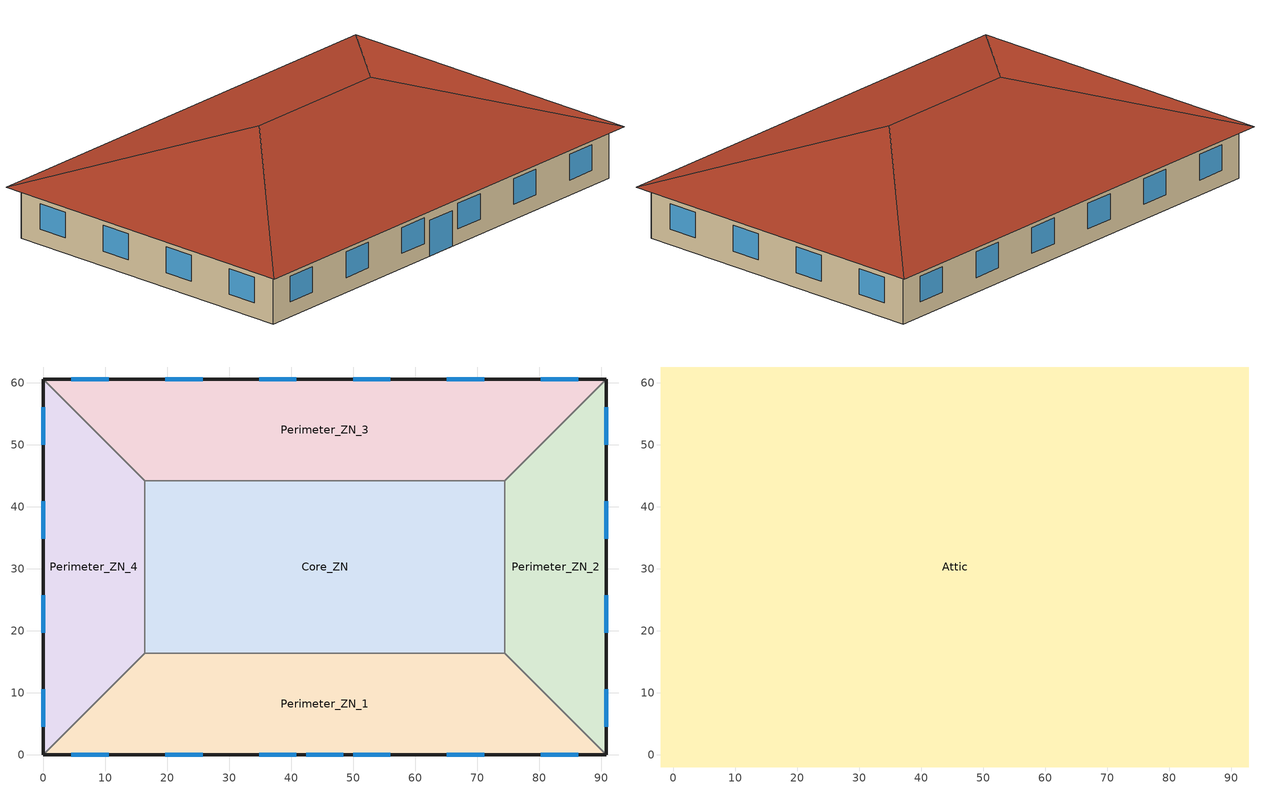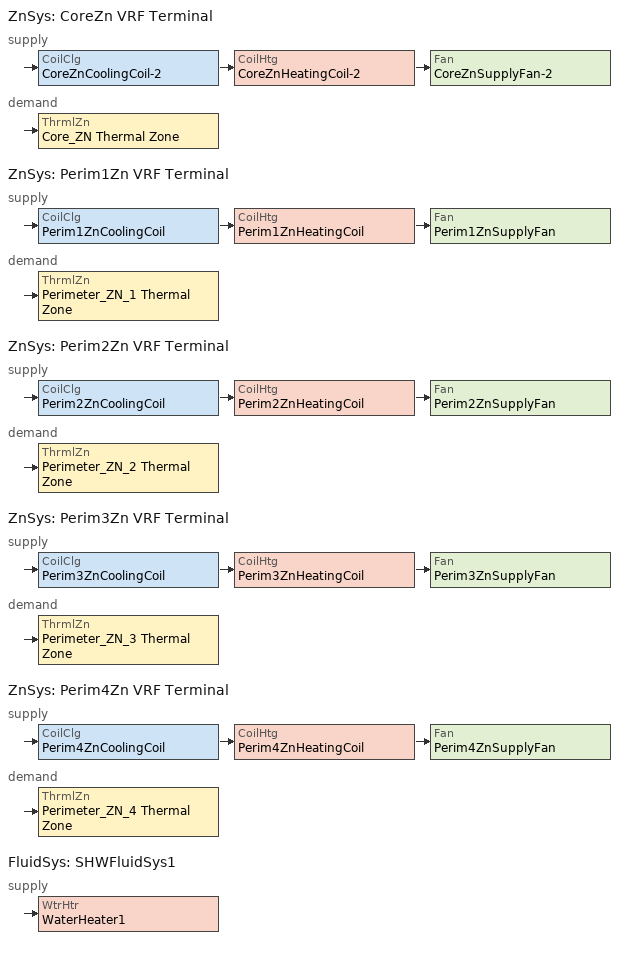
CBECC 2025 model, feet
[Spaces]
Perimeter_ZN_1
 floor ground (Base_CZ12-SlabOnOrBelowGradeF073): 74.44,16.4 90.85,0 0,0 16.4,16.4 z0
 wall outside (Base_CZ12-NonresMetalFrameWallU062): 0,0 90.85,0 z0:10.01
 wall to Perimeter_ZN_2 (NACM_Interior Wall): 90.85,0 74.44,16.4 z0:10.01
 wall to Core_ZN (NACM_Interior Wall): 74.44,16.4 16.4,16.4 z0:10.01
 wall to Perimeter_ZN_4 (NACM_Interior Wall): 16.4,16.4 0,0 z0:10.01
 window (Base_AllCZ_FixedWindowU36): 4.56,0 10.56,0 / 65.12,0 71.13,0 / 50,0 56,0 / 80.28,0 86.29,0 / 19.72,0 25.72,0 / 34.84,0 40.85,0 z2.95:7.95; 42.42,0 48.43,0 z0:7
Perimeter_ZN_2
 floor ground (Base_CZ12-SlabOnOrBelowGradeF073): 90.85,60.56 90.85,0 74.44,16.4 74.44,44.16 z0
 wall outside (Base_CZ12-NonresMetalFrameWallU062): 90.85,0 90.85,60.56 z0:10.01
 wall to Perimeter_ZN_3 (NACM_Interior Wall): 90.85,60.56 74.44,44.16 z0:10.01
 wall to Core_ZN (NACM_Interior Wall): 74.44,44.16 74.44,16.4 z0:10.01
 window (Base_AllCZ_FixedWindowU36): 90.85,34.84 90.85,40.85 / 90.85,50 90.85,56 / 90.85,19.72 90.85,25.72 / 90.85,4.56 90.85,10.56 z2.95:7.95
Core_ZN
 floor ground (Base_CZ12-SlabOnOrBelowGradeF073): 74.44,44.16 74.44,16.4 16.4,16.4 16.4,44.16 z0
 wall to Perimeter_ZN_3 (NACM_Interior Wall): 74.44,44.16 16.4,44.16 z0:10.01
 wall to Perimeter_ZN_4 (NACM_Interior Wall): 16.4,44.16 16.4,16.4 z0:10.01
Perimeter_ZN_3
 floor ground (Base_CZ12-SlabOnOrBelowGradeF073): 90.85,60.56 74.44,44.16 16.4,44.16 0,60.56 z0
 wall outside (Base_CZ12-NonresMetalFrameWallU062): 90.85,60.56 0,60.56 z0:10.01
 wall to Perimeter_ZN_4 (NACM_Interior Wall): 0,60.56 16.4,44.16 z0:10.01
 window (Base_AllCZ_FixedWindowU36): 25.72,60.56 19.72,60.56 / 71.13,60.56 65.12,60.56 / 86.29,60.56 80.28,60.56 / 10.56,60.56 4.56,60.56 / 56,60.56 50,60.56 / 40.85,60.56 34.84,60.56 z2.95:7.95
Perimeter_ZN_4
 floor ground (Base_CZ12-SlabOnOrBelowGradeF073): 0,60.56 16.4,44.16 16.4,16.4 0,0 z0
 wall outside (Base_CZ12-NonresMetalFrameWallU062): 0,60.56 0,0 z0:10.01
 window (Base_AllCZ_FixedWindowU36): 0,56 0,50 / 0,40.85 0,34.84 / 0,10.56 0,4.56 / 0,25.72 0,19.72 z2.95:7.95
Attic
 floor outside (Base_CZ12-NonresOtherFloorU071): 92.81,62.53 90.85,60.56 0,60.56 -1.97,62.53 z10.01; 92.81,62.53 92.81,-1.97 90.85,0 90.85,60.56 z10.01; -1.97,62.53 0,60.56 0,0 -1.97,-1.97 z10.01; 90.85,0 92.81,-1.97 -1.97,-1.97 0,0 z10.01
 floor to Core_ZN (NACM_Drop Ceiling): 74.44,44.16 74.44,16.4 16.4,16.4 16.4,44.16 z10.01
 floor to Perimeter_ZN_2 (NACM_Drop Ceiling): 90.85,60.56 90.85,0 74.44,16.4 74.44,44.16 z10.01
 floor to Perimeter_ZN_4 (NACM_Drop Ceiling): 0,60.56 16.4,44.16 16.4,16.4 0,0 z10.01
 floor to Perimeter_ZN_1 (NACM_Drop Ceiling): 74.44,16.4 90.85,0 0,0 16.4,16.4 z10.01
 floor to Perimeter_ZN_3 (NACM_Drop Ceiling): 90.85,60.56 74.44,44.16 16.4,44.16 0,60.56 z10.01
 roof outside (Base_CZ12-SteepNonresWoodFramingAndOtherRoofU039): 60.56,30.28,20.77 92.81,62.53,10.01 -1.97,62.53,10.01 30.28,30.28,20.77; 30.28,30.28,20.77 -1.97,62.53,10.01 -1.97,-1.97,10.01; 60.56,30.28,20.77 92.81,-1.97,10.01 92.81,62.53,10.01; 30.28,30.28,20.77 -1.97,-1.97,10.01 92.81,-1.97,10.01 60.56,30.28,20.77
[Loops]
ZnSys 'CoreZn VRF Terminal'
 supply: CoilClg 'CoreZnCoolingCoil-2' > CoilHtg 'CoreZnHeatingCoil-2' > Fan 'CoreZnSupplyFan-2'
 demand: ThrmlZn 'Core_ZN Thermal Zone'
ZnSys 'Perim1Zn VRF Terminal'
 supply: CoilClg 'Perim1ZnCoolingCoil' > CoilHtg 'Perim1ZnHeatingCoil' > Fan 'Perim1ZnSupplyFan'
 demand: ThrmlZn 'Perimeter_ZN_1 Thermal Zone'
ZnSys 'Perim2Zn VRF Terminal'
 supply: CoilClg 'Perim2ZnCoolingCoil' > CoilHtg 'Perim2ZnHeatingCoil' > Fan 'Perim2ZnSupplyFan'
 demand: ThrmlZn 'Perimeter_ZN_2 Thermal Zone'
ZnSys 'Perim3Zn VRF Terminal'
 supply: CoilClg 'Perim3ZnCoolingCoil' > CoilHtg 'Perim3ZnHeatingCoil' > Fan 'Perim3ZnSupplyFan'
 demand: ThrmlZn 'Perimeter_ZN_3 Thermal Zone'
ZnSys 'Perim4Zn VRF Terminal'
 supply: CoilClg 'Perim4ZnCoolingCoil' > CoilHtg 'Perim4ZnHeatingCoil' > Fan 'Perim4ZnSupplyFan'
 demand: ThrmlZn 'Perimeter_ZN_4 Thermal Zone'
FluidSys 'SHWFluidSys1'
 supply: WtrHtr 'WaterHeater1'
[Proj]
021116-OffSml-VRF-HR: CliZn=ClimateZone16; ZipCode=93514; CompType=NewComplete; AirBarrier=Air barrier - not verified
[Bldg]
Small Office: FuncClassMthd=AreaCategoryMethod; TotStoryCnt=1; AboveGrdStoryCnt=1
[ConsAssm]
Base_CZ12-SlabOnOrBelowGradeF073: CompatibleSurfType=UndergroundFloor; SlabType=UnheatedSlabOnGrade; MatRef[1]=Concrete - 140 lb/ft3 - 6 in.
Base_CZ12-NonresMetalFrameWallU062: CompatibleSurfType=ExteriorWall; MatRef[1]=Stucco - 7/8 in.; MatRef[2]=Compliance Insulation R13.99; MatRef[3]=Air - Metal Wall Framing - 16 or 24 in. OC; MatRef[4]=Gypsum Board - 1/2 in.
NACM_Interior Wall: CompatibleSurfType=InteriorWall; MatRef[1]=Gypsum Board - 5/8 in.; MatRef[2]=Air - Metal Wall Framing - 16 or 24 in. OC; MatRef[3]=Gypsum Board - 5/8 in.
Base_CZ12-SteepNonresWoodFramingAndOtherRoofU039: CompatibleSurfType=Roof; MatRef[1]=Metal Standing Seam - 1/16 in.; MatRef[2]=Compliance Insulation R24.86; CRRCInitialRefl=0.2; CRRCAgedRefl=0.2; CRRCInitialEmit=0.85; CRRCAgedEmit=0.85; CRRCProdID=XXXX-XXXX
Base_CZ12-NonresOtherFloorU071: CompatibleSurfType=ExteriorFloor; MatRef[1]=Compliance Insulation R9.83; MatRef[2]=Plywood - 5/8 in.; MatRef[3]=Carpet - 3/4 in.
NACM_Drop Ceiling: CompatibleSurfType=InteriorFloor; MatRef[1]=Acoustic Tile - 3/4 in.
[Mat]
Name | CodeCat | CodeItem
Concrete - 140 lb/ft3 - 6 in. | Concrete | Concrete - 140 lb/ft3 - 6 in.
Stucco - 7/8 in. | Plastering Materials | Stucco - 7/8 in.
Compliance Insulation R13.99 | Insulation Board | Compliance Insulation R13.99
Air - Metal Wall Framing - 16 or 24 in. OC | Air | Air - Metal Wall Framing - 16 or 24 in. OC
Gypsum Board - 1/2 in. | Bldg Board and Siding | Gypsum Board - 1/2 in.
Gypsum Board - 5/8 in. | Bldg Board and Siding | Gypsum Board - 5/8 in.
Metal Standing Seam - 1/16 in. | Roofing | Metal Standing Seam - 1/16 in.
Compliance Insulation R24.86 | Insulation Board | Compliance Insulation R24.86
Compliance Insulation R9.83 | Insulation Board | Compliance Insulation R9.83
Plywood - 5/8 in. | Bldg Board and Siding | Plywood - 5/8 in.
Carpet - 3/4 in. | Finish Materials | Carpet - 3/4 in.
Acoustic Tile - 3/4 in. | Finish Materials | Acoustic Tile - 3/4 in.
[FenCons]
Base_AllCZ_FixedWindowU36: FenType=VerticalFenestration; FenProdType=FixedWindow; AssmContext=Manufactured; CertificationMthd=NFRCRated; SHGC=0.25; UFactor=0.36; VT=0.42
[Story]
Building Story 1
[Spc] Story=Building Story 1
Name | ThrmlZnRef | Vol | SpcFuncDefaultsRef | SpcFunc | PriSide100PctControlled | SecSide100PctControlled | MinDimLtgFrac | MinDimPwrFrac | SHWFluidSegRef | ProcElecPwrDens | ProcElecSchRef | CommRfrgEPD | CondgType
Perimeter_ZN_1 | Perimeter_ZN_1 Thermal Zone | 12219.7 | Office Defaults | Office Area (>250 square feet) | 1 | 1 | 0.1 | 0.1 | SHWSupply1
Perimeter_ZN_2 | Perimeter_ZN_2 Thermal Zone | 7248.87 | Office Defaults | Office Area (>250 square feet) | 1 | 1 | 0.1 | 0.1 | SHWSupply1
Perimeter_ZN_3 | Perimeter_ZN_3 Thermal Zone | 12219.7 | Office Defaults | Office Area (>250 square feet) | 1 | 1 | 0.1 | 0.1 | SHWSupply1
Perimeter_ZN_4 | Perimeter_ZN_4 Thermal Zone | 7248.87 | Office Defaults | Office Area (>250 square feet) | 1 | 1 | 0.1 | 0.1 | SHWSupply1
Core_ZN | Core_ZN Thermal Zone | 16119.6 | Office Defaults | Office Area (>250 square feet) |  |  |  |  | SHWSupply1 | 2.5 | Office Receptacle | 0
Attic | Attic Thermal Zone | 28195.7 |  | Unoccupied-Exclude from Gross Floor Area |  | 0 |  |  |  |  |  |  | IndirectlyConditioned
[ThrmlZn]
Name | Type | PriAirCondgSysRef[1] | ClgTstatSchRef | HtgTstatSchRef
Attic Thermal Zone | Unconditioned
Core_ZN Thermal Zone | Conditioned | CoreZn VRF Terminal | Office ClgSetPt | Office HtgSetPt
Perimeter_ZN_1 Thermal Zone | Conditioned | Perim1Zn VRF Terminal | Office ClgSetPt | Office HtgSetPt
Perimeter_ZN_2 Thermal Zone | Conditioned | Perim2Zn VRF Terminal | Office ClgSetPt | Office HtgSetPt
Perimeter_ZN_3 Thermal Zone | Conditioned | Perim3Zn VRF Terminal | Office ClgSetPt | Office HtgSetPt
Perimeter_ZN_4 Thermal Zone | Conditioned | Perim4Zn VRF Terminal | Office ClgSetPt | Office HtgSetPt
[VRFSys]
VRFSystem: HtRcvry=Yes; PLRMin=0.25; CtrlPriority=LoadPriority; CtrlZnRef=Core_ZN Thermal Zone; EER=13.3; COP=3.99; DefHtSrc=Electric; EquivalentPipeLen=10; MaxDeltaHgt=10; CombRat=1
[ZnSys] Type=VRF; VRFSysRef=VRFSystem
CoreZn VRF Terminal; Perim1Zn VRF Terminal; Perim2Zn VRF Terminal; Perim3Zn VRF Terminal; Perim4Zn VRF Terminal
[CoilClg] Type=VRF
Name | Sys | CapTotNetRtd
CoreZnCoolingCoil-2 | CoreZn VRF Terminal | 65000
Perim1ZnCoolingCoil | Perim1Zn VRF Terminal | 34326
Perim2ZnCoolingCoil | Perim2Zn VRF Terminal | 19430
Perim3ZnCoolingCoil | Perim3Zn VRF Terminal | 31519
Perim4ZnCoolingCoil | Perim4Zn VRF Terminal | 22885
[CoilHtg] Type=VRF
Name | Sys | CapTotNetRtd
CoreZnHeatingCoil-2 | CoreZn VRF Terminal | 65364
Perim1ZnHeatingCoil | Perim1Zn VRF Terminal | 37758
Perim2ZnHeatingCoil | Perim2Zn VRF Terminal | 21373
Perim3ZnHeatingCoil | Perim3Zn VRF Terminal | 34670
Perim4ZnHeatingCoil | Perim4Zn VRF Terminal | 25141
[Fan] CtrlMthd=ConstantVolume; ModelingMthd=StaticPressure; TotStaticPress=2.5; MtrEff=0.855
Name | Sys | MtrBHP | MtrHP | FEI
CoreZnSupplyFan-2 | CoreZn VRF Terminal | 1.269 | 1 | 1
Perim1ZnSupplyFan | Perim1Zn VRF Terminal | 0.962 | 1
Perim2ZnSupplyFan | Perim2Zn VRF Terminal | 0.571 | 0.75
Perim3ZnSupplyFan | Perim3Zn VRF Terminal | 0.962 | 1
Perim4ZnSupplyFan | Perim4Zn VRF Terminal | 0.571 | 0.75
[FluidSys]
SHWFluidSys1: Type=ServiceHotWater
[WtrHtr]
WaterHeater1: Sys=SHWFluidSys1; FluidSegOutRef=SHWSupply1; FluidSegMakeupRef=SHWMakeup1; StorCap=2; EF=0.93; ThrmlEff=0.78; CapRtd=2559
[FluidSeg] Sys=SHWFluidSys1
Name | Type | Src
SHWSupply1 | PrimarySupply
SHWMakeup1 | MakeupFluid | MunicipalWater
[SpcFuncDefaults]
Office Defaults: SpcFunc=Office Area (>250 square feet); OccSchRef=Office Occupancy; IntLtgRegSchRef=Office Lights; RecptSchRef=Office Receptacle; ProcElecSchRef=Office Receptacle; CommRfrgEqpSchRef=Office Receptacle; ElevSchRef=Office Elevator; ProcGasSchRef=Office Receptacle; HotWtrHtgSchRef=Office ServiceHotWater
[Sch]
Name | Type | EndMonth[1] | EndDay[1] | SchWeekRef[1]
Office Occupancy | Fraction | 12 | 31 | OfficeOccupancyWk
Office Receptacle | Fraction | 12 | 31 | OfficeReceptacleWk
Office ServiceHotWater | Fraction | 12 | 31 | OfficeServiceHotWaterWk
Office Elevator | Fraction |  |  | OfficeElevatorWk
Office Lights | Fraction | 12 | 31 | OfficeLightsWk
Office ClgSetPt | Temperature | 12 | 31 | OfficeClgSetPtWk
Office HtgSetPt | Temperature | 12 | 31 | OfficeHtgSetPtWk
[SchWeek]
Name | Type | SchDaySunRef | SchDayMonRef | SchDayTueRef | SchDayWedRef | SchDayThuRef | SchDayFriRef | SchDaySatRef | SchDayHolRef | SchDayClgDDRef | SchDayHtgDDRef | SchDayWDRef
OfficeOccupancyWk | Fraction | OfficeOccupancySun | OfficeOccupancyWD | OfficeOccupancyWD | OfficeOccupancyWD | OfficeOccupancyWD | OfficeOccupancyWD | OfficeOccupancySat | OfficeOccupancySun | OnDay | OffDay
OfficeReceptacleWk | Fraction | OfficeReceptacleSun | OfficeReceptacleWD | OfficeReceptacleWD | OfficeReceptacleWD | OfficeReceptacleWD | OfficeReceptacleWD | OfficeReceptacleSat | OfficeReceptacleSun | OnDay | OffDay
OfficeServiceHotWaterWk | Fraction | OfficeServiceHotWaterSun | OfficeServiceHotWaterWD | OfficeServiceHotWaterWD | OfficeServiceHotWaterWD | OfficeServiceHotWaterWD | OfficeServiceHotWaterWD | OfficeServiceHotWaterSat | OfficeServiceHotWaterSun | OnDay | OffDay
OfficeElevatorWk | Fraction | OfficeElevatorSun |  |  |  |  |  | OfficeElevatorSat |  |  |  | OfficeElevatorWD
OfficeLightsWk | Fraction | OfficeLightsSun | OfficeLightsWD | OfficeLightsWD | OfficeLightsWD | OfficeLightsWD | OfficeLightsWD | OfficeLightsSat | OfficeLightsSun | OnDay | OffDay
OfficeClgSetPtWk | Temperature | OfficeClgSetPtSun | OfficeClgSetPtWD | OfficeClgSetPtWD | OfficeClgSetPtWD | OfficeClgSetPtWD | OfficeClgSetPtWD | OfficeClgSetPtSat | OfficeClgSetPtSun | OfficeClgSetPtWD | OfficeClgSetPtWD
OfficeHtgSetPtWk | Temperature | OfficeHtgSetPtSun | OfficeHtgSetPtWD | OfficeHtgSetPtWD | OfficeHtgSetPtWD | OfficeHtgSetPtWD | OfficeHtgSetPtWD | OfficeHtgSetPtSat | OfficeHtgSetPtSun | OfficeHtgSetPtWD | OfficeHtgSetPtWD
[SchDay]
Name | Type | Hr
OfficeOccupancySun | Fraction | ( 0, 0, 0, 0, 0, 0, 0.05, 0.05, 0.05, 0.05, 0.05, 0.05, 0.05, 0.05, 0.05, 0.05, 0.05, 0.05, 0, 0, 0, 0, 0, 0 )
OfficeOccupancyWD | Fraction | ( 0, 0, 0, 0, 0, 0, 0.1, 0.2, 0.95, 0.95, 0.95, 0.95, 0.5, 0.95, 0.95, 0.95, 0.95, 0.3, 0.1, 0.1, 0.1, 0.1, 0.05, 0.05 )
OfficeOccupancySat | Fraction | ( 0, 0, 0, 0, 0, 0, 0.1, 0.1, 0.3, 0.3, 0.3, 0.3, 0.1, 0.1, 0.1, 0.1, 0.1, 0.05, 0.05, 0, 0, 0, 0, 0 )
OfficeReceptacleSun; OfficeLightsSun | Fraction | ( 0.05, 0.05, 0.05, 0.05, 0.05, 0.05, 0.05, 0.05, 0.05, 0.05, 0.05, 0.05, 0.05, 0.05, 0.05, 0.05, 0.05, 0.05, 0.05, 0.05, 0.05, 0.05, 0.05, 0.05 )
OfficeReceptacleWD | Fraction | ( 0.05, 0.05, 0.05, 0.05, 0.05, 0.1, 0.1, 0.3, 0.9, 0.9, 0.9, 0.9, 0.9, 0.9, 0.9, 0.9, 0.9, 0.5, 0.3, 0.3, 0.2, 0.2, 0.1, 0.05 )
OfficeReceptacleSat; OfficeLightsSat | Fraction | ( 0.05, 0.05, 0.05, 0.05, 0.05, 0.05, 0.1, 0.1, 0.3, 0.3, 0.3, 0.3, 0.15, 0.15, 0.15, 0.15, 0.15, 0.05, 0.05, 0.05, 0.05, 0.05, 0.05, 0.05 )
OfficeServiceHotWaterSun | Fraction | ( 0.04, 0.04, 0.04, 0.04, 0.04, 0.07, 0.04, 0.04, 0.04, 0.04, 0.04, 0.06, 0.06, 0.09, 0.06, 0.04, 0.04, 0.04, 0.04, 0.04, 0.04, 0.07, 0.04, 0.04 )
OfficeServiceHotWaterWD | Fraction | ( 0.05, 0.05, 0.05, 0.05, 0.05, 0.08, 0.07, 0.19, 0.35, 0.38, 0.39, 0.47, 0.57, 0.54, 0.34, 0.33, 0.44, 0.26, 0.21, 0.15, 0.17, 0.08, 0.05, 0.05 )
OfficeServiceHotWaterSat | Fraction | ( 0.05, 0.05, 0.05, 0.05, 0.05, 0.08, 0.07, 0.11, 0.15, 0.21, 0.19, 0.23, 0.2, 0.19, 0.15, 0.12, 0.14, 0.07, 0.07, 0.07, 0.07, 0.09, 0.05, 0.05 )
OfficeElevatorWD | Fraction | ( 0, 0, 0, 0, 0, 0, 0, 0.35, 0.69, 0.43, 0.37, 0.43, 0.58, 0.48, 0.37, 0.37, 0.46, 0.62, 0.2, 0.12, 0.04, 0.04, 0, 0 )
OfficeElevatorSat | Fraction | ( 0, 0, 0, 0, 0, 0, 0, 0.16, 0.14, 0.21, 0.18, 0.25, 0.21, 0.13, 0.08, 0.04, 0.05, 0.06, 0, 0, 0, 0, 0, 0 )
OfficeElevatorSun; OffDay | Fraction | ( 0, 0, 0, 0, 0, 0, 0, 0, 0, 0, 0, 0, 0, 0, 0, 0, 0, 0, 0, 0, 0, 0, 0, 0 )
OfficeLightsWD | Fraction | ( 0.05, 0.05, 0.05, 0.05, 0.05, 0.1, 0.1, 0.3, 0.65, 0.65, 0.65, 0.65, 0.65, 0.65, 0.65, 0.65, 0.65, 0.35, 0.3, 0.3, 0.2, 0.2, 0.1, 0.05 )
OnDay | Fraction | ( 1, 1, 1, 1, 1, 1, 1, 1, 1, 1, 1, 1, 1, 1, 1, 1, 1, 1, 1, 1, 1, 1, 1, 1 )
OfficeClgSetPtSun | Temperature | ( 85, 85, 85, 85, 85, 85, 85, 85, 85, 85, 85, 85, 85, 85, 85, 85, 85, 85, 85, 85, 85, 85, 85, 85 )
OfficeClgSetPtWD | Temperature | ( 85, 85, 85, 85, 85, 75, 75, 75, 75, 75, 75, 75, 75, 75, 75, 75, 75, 75, 75, 75, 75, 75, 75, 75 )
OfficeClgSetPtSat | Temperature | ( 85, 85, 85, 85, 85, 75, 75, 75, 75, 75, 75, 75, 75, 75, 75, 75, 75, 75, 75, 85, 85, 85, 85, 85 )
OfficeHtgSetPtSun | Temperature | ( 60, 60, 60, 60, 60, 60, 60, 60, 60, 60, 60, 60, 60, 60, 60, 60, 60, 60, 60, 60, 60, 60, 60, 60 )
OfficeHtgSetPtWD | Temperature | ( 60, 60, 60, 60, 60, 70, 70, 70, 70, 70, 70, 70, 70, 70, 70, 70, 70, 70, 70, 70, 70, 70, 70, 70 )
OfficeHtgSetPtSat | Temperature | ( 60, 60, 60, 60, 60, 70, 70, 70, 70, 70, 70, 70, 70, 70, 70, 70, 70, 70, 70, 60, 60, 60, 60, 60 )
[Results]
End Use | Proposed Design Site Elec. (MWh/yr) | Proposed Site Gas (MBtu/yr) | Proposed LSC¹ ($/ft²-yr) | Standard Design Site Elec. (MWh/yr) | Standard Site Gas (MBtu/yr) | Standard LSC¹ ($/ft²-yr) | Compliance Margins LSC¹ ($/ft²-yr)
Space Heating | 3.3 | -- | 4.15 | 0.3 | 40.5 | 4.75 | 0.60
Space Cooling | 6.0 | -- | 4.77 | 5.2 | -- | 4.05 | -0.72
Indoor Fans | 20.9 | -- | 20.13 | 27.0 | -- | 26.26 | 6.13
Heat Rejection | -- | -- | -- | -- | -- | -- | --
Pumps & Misc. | -- | -- | -- | -- | -- | -- | --
Domestic Hot Water | 1.9 | -- | 1.69 | 1.9 | -- | 1.69 | --
Indoor Lighting | 5.4 | -- | 4.99 | 5.4 | -- | 4.99 | --
Total Compliance | 37.5 | 0.0 | 35.73 | 16.4 | 40.5 | 23.46 | -12.27
Receptacle | 23.6 | -- | 20.28 | 23.6 | -- | 20.28 | --
Process | 11.5 | -- | 9.90 | 11.5 | -- | 9.90 | --
Other Lighting | -- | -- | -- | -- | -- | -- | --
Process Motors | -- | -- | -- | -- | -- | -- | --
Photovoltaics | -- | -- | -- | -23.5 | -- | -17.88 | -17.88
Battery Storage | -- | -- | -- | 0.1 | -- | -0.40 | -0.40
Project Total | 72.6 | 0.0 | 65.91 | 51.5 | 40.5 | 53.64 | -12.27
Efficiency Compliance | 37.5 | 0.0 | 35.73 | 39.8 | 40.5 | 41.74 | 6.01
FAIL
